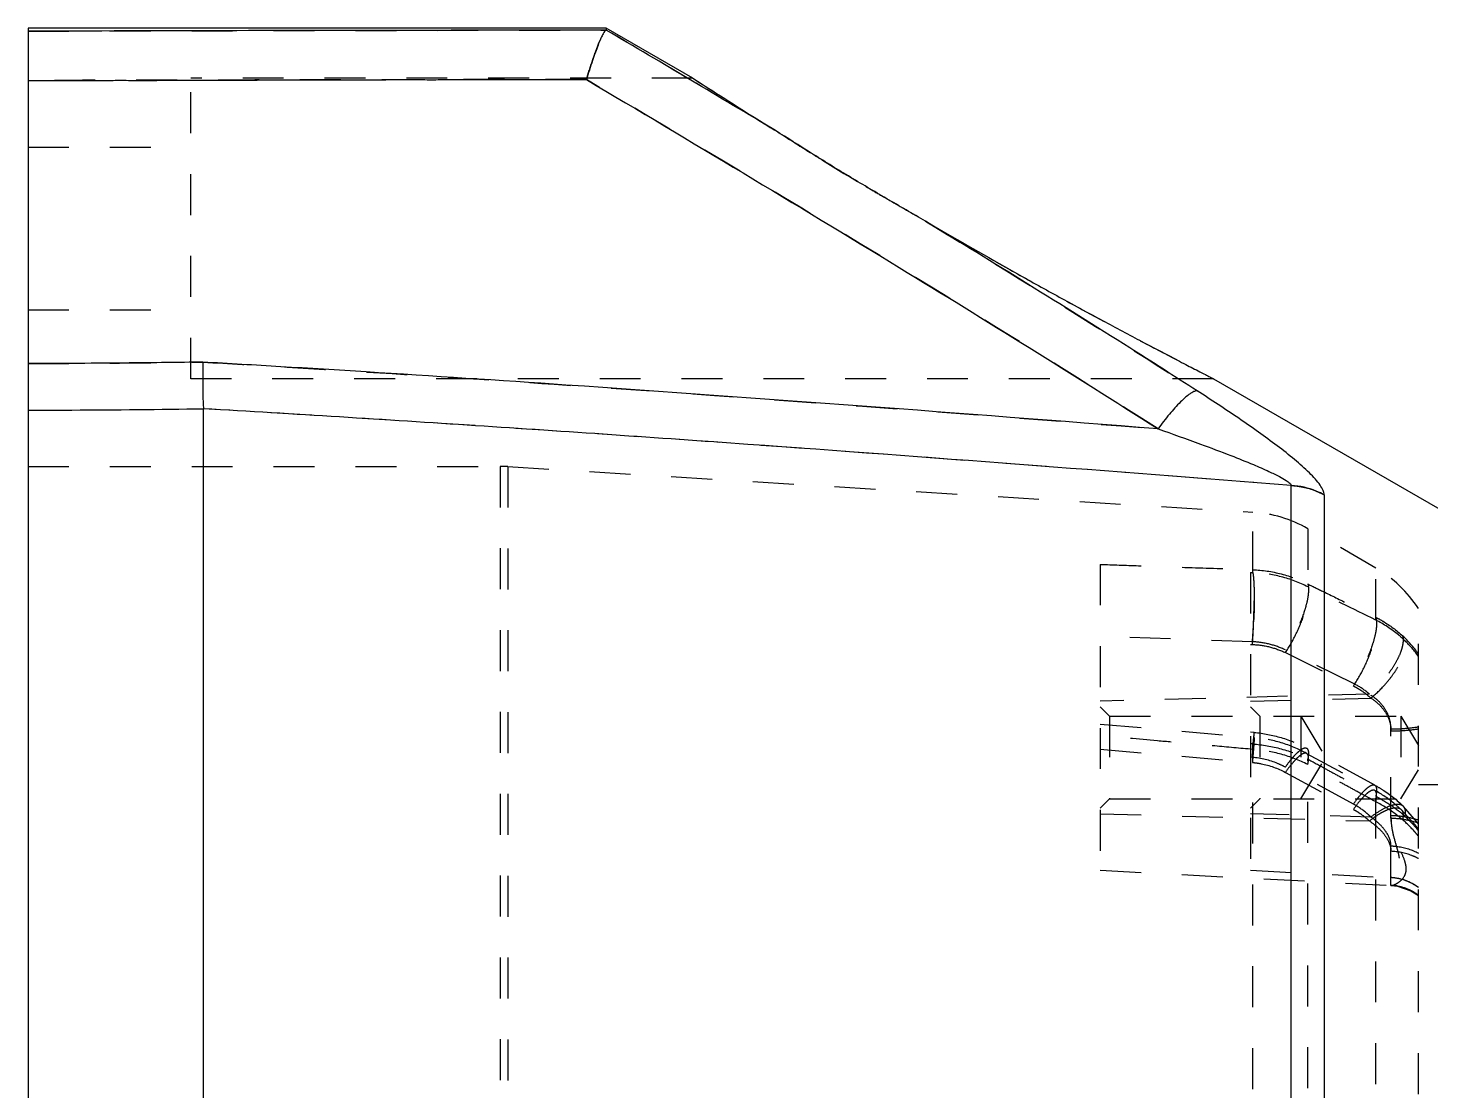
# Model space of a CAD drawing. Header units: millimetres. Extents: x 97 to 1722, y -6063 to 1553.
# Drawn here: x 689.9 to 745.9, y 93.9 to 136.3 of the extents above; entities that cross this region are included whole.
import ezdxf

# ---------------------------------------------------------------- set-up
doc = ezdxf.new("R2010")
doc.units = ezdxf.units.MM
doc.header["$LTSCALE"] = 16.335
doc.linetypes.add('HIDDEN', pattern=[0.2, 0.1, -0.1])
doc.layers.get('0').update_dxf_attribs({"linetype": 'CONTINUOUS'})
doc.layers.add('DEFAULT_2', color=8, linetype='HIDDEN')

msp = doc.modelspace()

# ---------------------------------------------------------------- linework, layer by layer
at = {"color": 7, "linetype": 'Continuous'}
for p, q in [((689.864, 136.307), (689.864, 18.307)), ((712.937, 136.307), (689.864, 136.307)), ((712.936, 136.307), (712.936, 136.229)), ((716.401, 134.307), (712.937, 136.307)), ((737.185, 122.307), (748.96, 115.509)), ((696.864, 89.625), (696.864, 121.108)), ((740.289, 90.572), (740.289, 118.046)), ((741.606, 117.669), (741.606, 90.449))]:
    msp.add_line(p, q, dxfattribs=at)
for centre, radius, start, end in [((154.169, -812.615), 1101.147, 59.097215, 59.506486), ((854.76, 348.722), 255.181, 237.16653, 238.04371)]:
    msp.add_arc(centre, radius, start, end, dxfattribs=at)
for points, knots in [([(712.927, 136.221), (707.857, 136.219), (700.17, 136.21), (692.482, 136.186), (689.864, 136.186)], [0, 0, 0, 0, 0.659456, 1, 1, 1, 1]), ([(712.927, 136.221), (712.917, 136.216), (712.897, 136.198), (712.852, 136.14), (712.788, 136.026), (712.705, 135.845), (712.609, 135.61), (712.503, 135.326), (712.344, 134.869), (712.228, 134.505), (712.151, 134.251)], [0, 0, 0, 0, 0.015431, 0.037697, 0.103772, 0.197961, 0.318215, 0.461762, 0.625503, 1, 1, 1, 1]), ([(712.936, 136.23), (712.936, 136.229), (712.934, 136.225), (712.93, 136.222), (712.927, 136.221)], [0, 0, 0, 0, 0.177146, 1, 1, 1, 1]), ([(689.864, 134.218), (690.096, 134.214), (690.445, 134.209), (690.909, 134.212), (691.257, 134.218), (691.606, 134.221), (691.954, 134.215), (692.302, 134.207), (692.767, 134.207), (693.347, 134.226), (693.927, 134.219), (694.391, 134.213), (694.856, 134.215), (695.436, 134.228), (696.132, 134.226), (696.828, 134.222), (697.524, 134.231), (698.22, 134.233), (698.917, 134.232), (699.613, 134.236), (700.309, 134.24), (701.006, 134.239), (701.702, 134.239), (702.399, 134.247), (703.095, 134.246), (703.792, 134.24), (704.488, 134.251), (705.185, 134.254), (705.881, 134.243), (706.578, 134.25), (707.274, 134.26), (707.971, 134.255), (708.668, 134.247), (709.364, 134.249), (710.061, 134.255), (710.99, 134.258), (711.687, 134.254), (712.151, 134.251)], [0, 0, 0, 0, 0.031262, 0.046892, 0.06252, 0.078148, 0.093778, 0.109407, 0.125031, 0.156275, 0.187522, 0.203145, 0.218764, 0.249999, 0.281236, 0.312475, 0.343709, 0.374946, 0.406186, 0.437428, 0.46867, 0.499917, 0.531164, 0.562411, 0.593662, 0.624915, 0.656166, 0.687418, 0.718675, 0.74993, 0.781184, 0.812442, 0.843702, 0.874961, 0.906219, 0.937479, 1, 1, 1, 1]), ([(712.151, 134.251), (716.329, 131.776), (723.977, 127.196), (731.55, 122.492), (734.972, 120.307)], [0, 0, 0, 0, 0.544628, 1, 1, 1, 1]), ([(725.693, 128.593), (725.176, 128.895), (724.144, 129.491), (722.615, 130.39), (721.137, 131.301), (720.175, 131.917), (719.7, 132.214)], [0, 0, 0, 0, 0.256377, 0.51057, 0.759867, 1, 1, 1, 1]), ([(736.531, 121.823), (735.636, 122.398), (732.042, 124.687), (728.42, 126.929), (725.691, 128.594)], [0, 0, 0, 0, 0.24966, 1, 1, 1, 1]), ([(725.693, 128.593), (726.808, 127.941), (728.48, 126.982), (730.708, 125.741), (732.339, 124.85), (733.668, 124.137), (734.689, 123.598), (735.401, 123.226), (736.042, 122.893), (736.533, 122.64), (736.837, 122.485), (737.036, 122.382), (737.088, 122.358), (737.198, 122.3), (737.185, 122.307)], [0, 0, 0, 0, 0.29564, 0.441391, 0.584043, 0.721315, 0.786638, 0.848462, 0.904991, 0.953067, 0.972333, 0.987223, 0.996723, 1, 1, 1, 1]), ([(696.845, 122.971), (695.862, 122.959), (693.536, 122.93), (691.208, 122.912), (689.864, 122.912)], [0, 0, 0, 0, 0.422333, 1, 1, 1, 1]), ([(696.845, 122.971), (696.843, 122.76), (696.839, 122.369), (696.841, 121.902), (696.844, 121.583), (696.849, 121.391), (696.858, 121.237), (696.864, 121.147), (696.864, 121.108)], [0, 0, 0, 0, 0.339829, 0.62993, 0.751112, 0.854142, 0.937563, 1, 1, 1, 1]), ([(734.972, 120.307), (727.094, 120.926), (716.559, 121.72), (704.882, 122.486), (700.052, 122.783), (697.881, 122.911), (696.845, 122.971)], [0, 0, 0, 0, 0.620211, 0.829278, 0.918545, 1, 1, 1, 1]), ([(736.52, 121.83), (736.478, 121.824), (736.382, 121.789), (736.232, 121.698), (736.055, 121.558), (735.773, 121.295), (735.402, 120.877), (735.117, 120.507), (734.972, 120.307)], [0, 0, 0, 0, 0.057885, 0.137246, 0.239648, 0.363631, 0.663344, 1, 1, 1, 1]), ([(741.606, 117.669), (741.606, 117.73), (741.563, 117.872), (741.435, 118.081), (741.246, 118.313), (740.911, 118.659), (740.404, 119.104), (739.721, 119.64), (738.975, 120.186), (738.186, 120.734), (737.368, 121.282), (736.812, 121.643), (736.531, 121.823)], [0, 0, 0, 0, 0.027863, 0.064839, 0.110362, 0.162818, 0.282484, 0.414923, 0.555141, 0.700373, 0.848994, 1, 1, 1, 1]), ([(689.864, 121.053), (690.448, 121.053), (692.781, 121.06), (695.114, 121.088), (696.864, 121.108)], [0, 0, 0, 0, 0.2501, 1, 1, 1, 1]), ([(740.289, 118.046), (733.058, 118.613), (722.208, 119.445), (707.731, 120.446), (700.487, 120.897), (696.864, 121.109)], [0, 0, 0, 0, 0.49985, 0.749909, 1, 1, 1, 1]), ([(734.972, 120.307), (735.536, 120.109), (736.508, 119.762), (737.776, 119.285), (738.69, 118.92), (739.335, 118.64), (739.772, 118.43), (740.05, 118.272), (740.204, 118.165), (740.27, 118.092), (740.286, 118.06), (740.289, 118.046)], [0, 0, 0, 0, 0.308592, 0.533088, 0.6994, 0.816624, 0.896546, 0.949265, 0.982029, 0.992494, 1, 1, 1, 1]), ([(741.606, 117.669), (741.503, 117.725), (741.088, 117.922), (740.63, 118.026), (740.289, 118.046)], [0, 0, 0, 0, 0.255655, 1, 1, 1, 1])]:
    msp.add_open_spline(points, degree=3, knots=knots, dxfattribs=at)
at = {"layer": 'DEFAULT_2', "color": 8, "linetype": 'HIDDEN'}
for p, q in [((696.364, 122.307), (696.364, 134.307)), ((716.401, 134.307), (696.364, 134.307)), ((716.401, 134.307), (716.43, 134.288)), ((689.864, 131.557), (696.364, 131.557)), ((689.864, 125.057), (696.364, 125.057)), ((737.185, 122.307), (696.364, 122.307)), ((737.185, 122.307), (737.161, 122.319)), ((736.51, 121.837), (736.531, 121.823)), ((689.864, 118.807), (708.711, 118.807)), ((708.711, 118.807), (708.711, 35.807)), ((709.017, 118.798), (709.017, 35.816)), ((709.017, 118.798), (738.754, 116.979)), ((738.754, 114.57), (738.754, 116.979)), ((740.948, 116.318), (740.948, 114.001)), ((743.664, 114.75), (740.948, 116.318)), ((732.664, 114.896), (732.664, 102.685)), ((738.664, 114.574), (738.664, 102.685)), ((738.664, 114.574), (738.754, 114.571)), ((743.664, 112.675), (743.664, 114.75)), ((745.364, 41.481), (745.364, 113.133)), ((738.739, 111.805), (732.664, 112.022)), ((738.664, 111.7), (738.737, 111.697)), ((742.769, 110.144), (740.054, 111.479)), ((740.054, 111.372), (742.769, 110.04)), ((743.409, 109.716), (732.664, 109.435)), ((732.664, 109.21), (733.039, 108.835)), ((738.664, 109.435), (743.468, 109.561)), ((738.664, 109.21), (739.039, 108.835)), ((733.039, 108.835), (733.039, 105.535)), ((733.039, 108.835), (744.664, 108.835)), ((739.039, 108.835), (739.039, 105.535)), ((740.664, 108.835), (740.664, 105.535)), ((740.664, 108.835), (741.656, 107.185)), ((744.664, 108.835), (744.664, 105.535)), ((744.664, 108.835), (745.364, 107.67)), ((732.664, 108.523), (738.808, 107.981)), ((738.807, 108.187), (738.664, 108.2)), ((744.269, 104.768), (744.269, 108.324)), ((732.664, 107.522), (738.739, 106.987)), ((738.754, 107.726), (738.664, 107.734)), ((738.754, 84.149), (738.754, 107.728)), ((743.62, 106.083), (740.902, 107.559)), ((738.737, 107.193), (738.664, 107.2)), ((740.664, 105.535), (741.656, 107.185)), ((740.903, 107.351), (743.622, 105.872)), ((740.948, 84.182), (740.948, 107.125)), ((742.769, 105.325), (740.054, 106.799)), ((740.054, 106.592), (742.769, 105.114)), ((744.664, 105.535), (745.364, 106.7)), ((745.364, 106.107), (746.364, 106.107)), ((732.664, 105.16), (733.039, 105.535)), ((733.039, 105.535), (744.664, 105.535)), ((738.664, 105.16), (739.039, 105.535)), ((743.664, 84.345), (743.664, 105.637)), ((732.664, 104.935), (743.409, 104.653)), ((743.468, 104.809), (738.664, 104.935)), ((744.671, 105.116), (744.671, 105.115)), ((744.767, 105.234), (744.767, 105.235)), ((744.269, 102.083), (744.269, 103.658)), ((732.664, 102.685), (744.282, 102.076)), ((738.664, 102.685), (744.269, 102.391)), ((744.269, 102.083), (744.282, 102.076))]:
    msp.add_line(p, q, dxfattribs=at)
for points in [[(745.364, 104.324), (745.222, 104.514), (744.671, 105.116)], [(745.364, 104.533), (745.294, 104.631), (744.767, 105.235)], [(744.282, 102.076), (744.526, 102.048), (745.067, 101.868), (745.364, 101.684)]]:
    msp.add_lwpolyline(points, dxfattribs=at)
for centre, radius, start, end in [((121.747, -867.225), 1164.657, 59.108404, 59.495342), ((855.062, 349.191), 255.738, 237.17442, 237.82481), ((852.982, 345.903), 251.848, 237.82688, 238.04724), ((770.611, 209.873), 92.845, 237.81657, 238.11853), ((768.546, 206.645), 89.014, 238.15009, 239.45008), ((788.093, 239.576), 127.309, 239.40724, 239.71634), ((839.029, 322.147), 224.295, 239.64871, 242.9883), ((708.711, 113.807), 5, 86.5, 90), ((738.448, 111.988), 5, 60, 86.5), ((741.164, 110.42), 5, 32.8599, 60), ((220.775, -954.45), 1188.346, 63.895245, 64.040954), ((714.95, 113.534), 23.857, 356.3469, 357.986), ((719.867, 113.232), 18.932, 355.3496, 356.3115), ((741.733, 108.762), 4.446, 35.2364, 47.5776), ((741.771, 108.677), 4.404, 35.316, 46.013), ((769.071, 104.733), 30.465, 173.8838, 174.3631), ((741.561, 101.285), 4.826, 47.3744, 50.9374), ((744.164, 100.394), 2, 53.1301, 87), ((744.166, 100.426), 1.968, 85.2298, 86.9981), ((744.164, 100.096), 1.99, 82.1535, 86.9917), ((744.161, 100.379), 2.015, 75.6926, 85.21), ((744.16, 100.065), 2.021, 79.0029, 82.1619), ((744.162, 100.077), 2.009, 63.312, 78.9804), ((744.174, 100.421), 1.971, 68.1684, 71.9454), ((744.16, 100.386), 2.008, 53.1641, 68.1667), ((744.154, 100.066), 2.023, 59.8453, 63.2615), ((744.168, 100.088), 1.996, 53.1885, 59.8605)]:
    msp.add_arc(centre, radius, start, end, dxfattribs=at)
for points, knots in [([(689.864, 136.186), (692.905, 136.186), (700.593, 136.212), (708.28, 136.219), (712.927, 136.221)], [0, 0, 0, 0, 0.395559, 1, 1, 1, 1]), ([(712.151, 134.251), (712.228, 134.505), (712.344, 134.869), (712.503, 135.326), (712.609, 135.61), (712.705, 135.846), (712.788, 136.026), (712.852, 136.14), (712.897, 136.198), (712.917, 136.216), (712.927, 136.221)], [0, 0, 0, 0, 0.374531, 0.538359, 0.681863, 0.802046, 0.896255, 0.962312, 0.984578, 1, 1, 1, 1]), ([(712.927, 136.221), (712.928, 136.221), (712.932, 136.223), (712.936, 136.227), (712.936, 136.23)], [0, 0, 0, 0, 0.347073, 1, 1, 1, 1]), ([(712.151, 134.251), (710.293, 134.25), (706.578, 134.247), (701.007, 134.239), (696.364, 134.228), (693.115, 134.22), (691.257, 134.22), (690.329, 134.217), (689.864, 134.218)], [0, 0, 0, 0, 0.250068, 0.500082, 0.749999, 0.874972, 0.93748, 1, 1, 1, 1]), ([(734.972, 120.307), (731.55, 122.492), (723.976, 127.197), (716.328, 131.777), (712.151, 134.251)], [0, 0, 0, 0, 0.455449, 1, 1, 1, 1]), ([(719.7, 132.214), (719.819, 132.139), (720.306, 131.834), (720.791, 131.525), (721.159, 131.294)], [0, 0, 0, 0, 0.245082, 1, 1, 1, 1]), ([(723.893, 129.64), (724.043, 129.553), (724.642, 129.203), (725.243, 128.856), (725.693, 128.593)], [0, 0, 0, 0, 0.249394, 1, 1, 1, 1]), ([(725.695, 128.592), (726.604, 128.038), (730.227, 125.816), (733.829, 123.558), (736.51, 121.837)], [0, 0, 0, 0, 0.250346, 1, 1, 1, 1]), ([(689.864, 122.912), (690.221, 122.912), (692.548, 122.916), (694.875, 122.947), (696.845, 122.971)], [0, 0, 0, 0, 0.153237, 1, 1, 1, 1]), ([(696.845, 122.971), (697.897, 122.91), (700.083, 122.782), (704.925, 122.483), (716.586, 121.718), (727.107, 120.925), (734.972, 120.307)], [0, 0, 0, 0, 0.082685, 0.171902, 0.380756, 1, 1, 1, 1]), ([(740.289, 118.046), (733.058, 118.613), (722.208, 119.445), (707.731, 120.446), (700.487, 120.897), (696.864, 121.109)], [0, 0, 0, 0, 0.49985, 0.749909, 1, 1, 1, 1]), ([(740.289, 118.046), (740.401, 118.039), (740.857, 117.987), (741.302, 117.836), (741.606, 117.669)], [0, 0, 0, 0, 0.243992, 1, 1, 1, 1]), ([(732.664, 114.896), (733.171, 114.878), (734.44, 114.837), (736.47, 114.761), (737.992, 114.712), (738.754, 114.685)], [0, 0, 0, 0, 0.24996, 0.625039, 1, 1, 1, 1]), ([(738.736, 111.805), (738.759, 112.08), (738.792, 112.642), (738.81, 113.335), (738.808, 113.865), (738.799, 114.2), (738.783, 114.467), (738.766, 114.622), (738.754, 114.685)], [0, 0, 0, 0, 0.287303, 0.585309, 0.720794, 0.838517, 0.933056, 1, 1, 1, 1]), ([(738.754, 114.685), (739.136, 114.668), (739.895, 114.556), (740.612, 114.285), (740.948, 114.113)], [0, 0, 0, 0, 0.503829, 1, 1, 1, 1]), ([(738.754, 114.571), (738.757, 114.552), (738.772, 114.455), (738.781, 114.357), (738.786, 114.279)], [0, 0, 0, 0, 0.198698, 1, 1, 1, 1]), ([(740.948, 114.001), (740.612, 114.172), (739.894, 114.442), (739.136, 114.554), (738.754, 114.571)], [0, 0, 0, 0, 0.496132, 1, 1, 1, 1]), ([(738.786, 114.279), (738.802, 114.046), (738.813, 113.518), (738.803, 112.99), (738.793, 112.696)], [0, 0, 0, 0, 0.442821, 1, 1, 1, 1]), ([(740.948, 114.113), (740.968, 114.047), (740.984, 113.888), (740.961, 113.621), (740.895, 113.304), (740.748, 112.815), (740.482, 112.19), (740.207, 111.708), (740.053, 111.48)], [0, 0, 0, 0, 0.072509, 0.167423, 0.28285, 0.415008, 0.708187, 1, 1, 1, 1]), ([(740.053, 111.372), (740.206, 111.6), (740.479, 112.079), (740.744, 112.702), (740.892, 113.19), (740.959, 113.507), (740.982, 113.774), (740.968, 113.934), (740.948, 114.001)], [0, 0, 0, 0, 0.290977, 0.583633, 0.715831, 0.831523, 0.926915, 1, 1, 1, 1]), ([(740.948, 114.113), (741.174, 114.002), (741.741, 113.727), (742.645, 113.28), (743.325, 112.95), (743.664, 112.784)], [0, 0, 0, 0, 0.249697, 0.625292, 1, 1, 1, 1]), ([(743.664, 112.784), (743.685, 112.719), (743.703, 112.56), (743.681, 112.295), (743.616, 111.977), (743.468, 111.486), (743.201, 110.857), (742.924, 110.374), (742.769, 110.144)], [0, 0, 0, 0, 0.071713, 0.166028, 0.281152, 0.413309, 0.707165, 1, 1, 1, 1]), ([(742.769, 110.04), (742.923, 110.269), (743.198, 110.751), (743.465, 111.376), (743.612, 111.866), (743.678, 112.184), (743.701, 112.45), (743.684, 112.61), (743.664, 112.675)], [0, 0, 0, 0, 0.291975, 0.585281, 0.717475, 0.832875, 0.927687, 1, 1, 1, 1]), ([(743.664, 112.784), (743.762, 112.734), (744.141, 112.523), (744.493, 112.263), (744.732, 112.044)], [0, 0, 0, 0, 0.252819, 1, 1, 1, 1]), ([(744.829, 111.846), (744.744, 111.928), (744.388, 112.247), (743.984, 112.511), (743.664, 112.675)], [0, 0, 0, 0, 0.247438, 1, 1, 1, 1]), ([(744.732, 112.044), (744.75, 111.983), (744.762, 111.832), (744.721, 111.579), (744.615, 111.279), (744.448, 110.947), (744.227, 110.605), (743.895, 110.176), (743.609, 109.886), (743.409, 109.716)], [0, 0, 0, 0, 0.069479, 0.160708, 0.276247, 0.41224, 0.562153, 0.716252, 1, 1, 1, 1]), ([(738.737, 111.697), (738.967, 111.689), (739.421, 111.627), (739.852, 111.471), (740.054, 111.372)], [0, 0, 0, 0, 0.505382, 1, 1, 1, 1]), ([(740.054, 111.479), (739.853, 111.579), (739.422, 111.734), (738.968, 111.797), (738.739, 111.805)], [0, 0, 0, 0, 0.494605, 1, 1, 1, 1]), ([(743.468, 109.561), (743.67, 109.725), (743.962, 110.005), (744.302, 110.424), (744.528, 110.759), (744.7, 111.085), (744.811, 111.381), (744.856, 111.633), (744.846, 111.784), (744.829, 111.846)], [0, 0, 0, 0, 0.283993, 0.437704, 0.587113, 0.72272, 0.838173, 0.929754, 1, 1, 1, 1]), ([(743.409, 109.716), (743.362, 109.758), (743.163, 109.922), (742.943, 110.058), (742.769, 110.144)], [0, 0, 0, 0, 0.246641, 1, 1, 1, 1]), ([(742.769, 110.04), (742.834, 110.008), (743.083, 109.874), (743.314, 109.705), (743.468, 109.561)], [0, 0, 0, 0, 0.254305, 1, 1, 1, 1]), ([(744.269, 108.324), (744.269, 108.455), (744.234, 108.722), (744.066, 109.102), (743.787, 109.445), (743.544, 109.632), (743.409, 109.716)], [0, 0, 0, 0, 0.230548, 0.466129, 0.719978, 1, 1, 1, 1]), ([(743.468, 109.561), (743.594, 109.479), (743.821, 109.298), (744.081, 108.97), (744.236, 108.61), (744.269, 108.357), (744.269, 108.233)], [0, 0, 0, 0, 0.279997, 0.533443, 0.768996, 1, 1, 1, 1]), ([(738.736, 107.194), (738.742, 107.266), (738.753, 107.403), (738.769, 107.597), (738.782, 107.767), (738.791, 107.893), (738.797, 107.979), (738.801, 108.033), (738.803, 108.079), (738.806, 108.117), (738.807, 108.146), (738.808, 108.168), (738.807, 108.178), (738.808, 108.187), (738.807, 108.187)], [0, 0, 0, 0, 0.217299, 0.414164, 0.586618, 0.731851, 0.793489, 0.847473, 0.89358, 0.931586, 0.9613, 0.982631, 0.995524, 1, 1, 1, 1]), ([(738.798, 108.135), (738.796, 108.125), (738.79, 108.073), (738.784, 108.021), (738.78, 107.979)], [0, 0, 0, 0, 0.189134, 1, 1, 1, 1]), ([(738.807, 108.187), (738.805, 108.187), (738.805, 108.181), (738.803, 108.173), (738.801, 108.155), (738.799, 108.143), (738.798, 108.135)], [0, 0, 0, 0, 0.066031, 0.254363, 0.565895, 1, 1, 1, 1]), ([(738.807, 108.187), (739.173, 108.155), (739.898, 108.017), (740.581, 107.734), (740.902, 107.559)], [0, 0, 0, 0, 0.501204, 1, 1, 1, 1]), ([(744.269, 108.324), (744.454, 108.326), (744.82, 108.342), (745.185, 108.383), (745.364, 108.413)], [0, 0, 0, 0, 0.504323, 1, 1, 1, 1]), ([(745.364, 108.32), (745.185, 108.291), (744.82, 108.25), (744.454, 108.235), (744.269, 108.233)], [0, 0, 0, 0, 0.495394, 1, 1, 1, 1]), ([(738.754, 107.509), (738.246, 107.554), (737.358, 107.637), (736.09, 107.751), (734.567, 107.882), (733.425, 107.99), (732.664, 108.058)], [0, 0, 0, 0, 0.249996, 0.437498, 0.625004, 1, 1, 1, 1]), ([(738.808, 107.981), (738.809, 107.981), (738.808, 107.972), (738.809, 107.962), (738.808, 107.939), (738.806, 107.91), (738.804, 107.872), (738.801, 107.827), (738.798, 107.773), (738.792, 107.687), (738.782, 107.561), (738.769, 107.39), (738.753, 107.196), (738.742, 107.059), (738.736, 106.987)], [0, 0, 0, 0, 0.004466, 0.017351, 0.038676, 0.068386, 0.106386, 0.152482, 0.206458, 0.268095, 0.413343, 0.585823, 0.782703, 1, 1, 1, 1]), ([(738.754, 107.509), (738.757, 107.544), (738.764, 107.612), (738.774, 107.706), (738.782, 107.787), (738.79, 107.855), (738.796, 107.907), (738.8, 107.943), (738.803, 107.962), (738.805, 107.973), (738.806, 107.977), (738.807, 107.981), (738.808, 107.981)], [0, 0, 0, 0, 0.226433, 0.426729, 0.598969, 0.741614, 0.853723, 0.934436, 0.962839, 0.98322, 0.995562, 1, 1, 1, 1]), ([(738.754, 107.726), (739.137, 107.698), (739.893, 107.569), (740.611, 107.296), (740.948, 107.125)], [0, 0, 0, 0, 0.504306, 1, 1, 1, 1]), ([(740.903, 107.351), (740.582, 107.526), (739.899, 107.81), (739.174, 107.949), (738.808, 107.981)], [0, 0, 0, 0, 0.498789, 1, 1, 1, 1]), ([(740.053, 106.8), (740.138, 106.922), (740.266, 107.093), (740.442, 107.293), (740.558, 107.408), (740.664, 107.494), (740.768, 107.56), (740.861, 107.581), (740.902, 107.559)], [0, 0, 0, 0, 0.378997, 0.539991, 0.678513, 0.793038, 0.883221, 1, 1, 1, 1]), ([(740.902, 107.559), (740.948, 107.534), (740.979, 107.423), (740.974, 107.277), (740.959, 107.179), (740.948, 107.125)], [0, 0, 0, 0, 0.35199, 0.636181, 1, 1, 1, 1]), ([(740.054, 106.799), (739.954, 106.854), (739.538, 107.052), (739.082, 107.163), (738.737, 107.193)], [0, 0, 0, 0, 0.247942, 1, 1, 1, 1]), ([(738.739, 106.987), (738.855, 106.977), (739.31, 106.913), (739.753, 106.756), (740.054, 106.592)], [0, 0, 0, 0, 0.252538, 1, 1, 1, 1]), ([(740.948, 106.908), (740.611, 107.078), (739.893, 107.352), (739.137, 107.48), (738.754, 107.509)], [0, 0, 0, 0, 0.495643, 1, 1, 1, 1]), ([(740.903, 107.351), (740.863, 107.373), (740.769, 107.352), (740.665, 107.286), (740.559, 107.2), (740.443, 107.085), (740.266, 106.885), (740.138, 106.715), (740.053, 106.592)], [0, 0, 0, 0, 0.116877, 0.207063, 0.321577, 0.460098, 0.621088, 1, 1, 1, 1]), ([(740.948, 106.908), (740.96, 106.963), (740.975, 107.064), (740.982, 107.212), (740.951, 107.326), (740.903, 107.351)], [0, 0, 0, 0, 0.364368, 0.648869, 1, 1, 1, 1]), ([(740.948, 107.125), (741.175, 107.001), (741.57, 106.782), (742.136, 106.473), (742.817, 106.106), (743.325, 105.823), (743.664, 105.637)], [0, 0, 0, 0, 0.250178, 0.437592, 0.624834, 1, 1, 1, 1]), ([(743.664, 105.416), (743.438, 105.541), (743.043, 105.761), (742.477, 106.07), (741.795, 106.438), (741.288, 106.722), (740.948, 106.908)], [0, 0, 0, 0, 0.250184, 0.437597, 0.62483, 1, 1, 1, 1]), ([(742.769, 105.325), (742.854, 105.447), (742.982, 105.617), (743.159, 105.818), (743.275, 105.932), (743.381, 106.018), (743.486, 106.084), (743.579, 106.105), (743.62, 106.083)], [0, 0, 0, 0, 0.378847, 0.539799, 0.678301, 0.79283, 0.883047, 1, 1, 1, 1]), ([(743.622, 105.872), (743.581, 105.894), (743.487, 105.873), (743.382, 105.807), (743.276, 105.721), (743.16, 105.607), (742.982, 105.407), (742.855, 105.236), (742.769, 105.114)], [0, 0, 0, 0, 0.1171, 0.207326, 0.321844, 0.460335, 0.621268, 1, 1, 1, 1]), ([(743.62, 106.083), (743.725, 106.026), (744.136, 105.784), (744.513, 105.485), (744.767, 105.234)], [0, 0, 0, 0, 0.251535, 1, 1, 1, 1]), ([(743.62, 106.083), (743.668, 106.057), (743.698, 105.942), (743.691, 105.793), (743.675, 105.692), (743.664, 105.637)], [0, 0, 0, 0, 0.350734, 0.635373, 1, 1, 1, 1]), ([(744.671, 105.115), (744.593, 105.188), (744.268, 105.473), (743.906, 105.716), (743.622, 105.872)], [0, 0, 0, 0, 0.249103, 1, 1, 1, 1]), ([(743.664, 105.416), (743.676, 105.473), (743.693, 105.576), (743.701, 105.728), (743.67, 105.845), (743.622, 105.872)], [0, 0, 0, 0, 0.365158, 0.650109, 1, 1, 1, 1]), ([(743.468, 104.809), (743.417, 104.859), (743.203, 105.055), (742.961, 105.22), (742.769, 105.325)], [0, 0, 0, 0, 0.246677, 1, 1, 1, 1]), ([(744.767, 105.235), (744.742, 105.259), (744.675, 105.299), (744.549, 105.318), (744.4, 105.302), (744.159, 105.233), (743.839, 105.072), (743.593, 104.903), (743.468, 104.809)], [0, 0, 0, 0, 0.072253, 0.156602, 0.259438, 0.381793, 0.674464, 1, 1, 1, 1]), ([(743.664, 105.637), (743.748, 105.594), (744.077, 105.418), (744.386, 105.207), (744.602, 105.032)], [0, 0, 0, 0, 0.253674, 1, 1, 1, 1]), ([(744.732, 104.703), (744.652, 104.772), (744.32, 105.043), (743.953, 105.271), (743.664, 105.416)], [0, 0, 0, 0, 0.245874, 1, 1, 1, 1]), ([(742.769, 105.114), (742.828, 105.082), (743.055, 104.949), (743.266, 104.788), (743.409, 104.653)], [0, 0, 0, 0, 0.253338, 1, 1, 1, 1]), ([(743.409, 104.653), (743.53, 104.75), (743.714, 104.884), (743.968, 105.031), (744.147, 105.114), (744.312, 105.167), (744.457, 105.189), (744.579, 105.175), (744.646, 105.138), (744.671, 105.116)], [0, 0, 0, 0, 0.326926, 0.480449, 0.620514, 0.74281, 0.845257, 0.928827, 1, 1, 1, 1]), ([(744.269, 103.658), (744.269, 103.75), (744.228, 103.952), (744.069, 104.245), (743.812, 104.542), (743.592, 104.721), (743.468, 104.809)], [0, 0, 0, 0, 0.191201, 0.415855, 0.684923, 1, 1, 1, 1]), ([(745.364, 104.683), (745.196, 104.741), (744.833, 104.826), (744.462, 104.859), (744.269, 104.864)], [0, 0, 0, 0, 0.479259, 1, 1, 1, 1]), ([(744.282, 104.63), (744.28, 104.65), (744.272, 104.728), (744.269, 104.806), (744.269, 104.864)], [0, 0, 0, 0, 0.258194, 1, 1, 1, 1]), ([(744.269, 104.768), (744.462, 104.763), (744.834, 104.726), (745.197, 104.631), (745.364, 104.568)], [0, 0, 0, 0, 0.519352, 1, 1, 1, 1]), ([(744.269, 104.768), (744.269, 104.594), (744.313, 104.241), (744.43, 103.829), (744.518, 103.524), (744.579, 103.289), (744.611, 103.078), (744.599, 102.89), (744.57, 102.77), (744.523, 102.662), (744.472, 102.582), (744.425, 102.526), (744.391, 102.489), (744.357, 102.458), (744.327, 102.433), (744.303, 102.415), (744.287, 102.403), (744.277, 102.397), (744.273, 102.394), (744.269, 102.393), (744.269, 102.391)], [0, 0, 0, 0, 0.20646, 0.418579, 0.50733, 0.583848, 0.706444, 0.758012, 0.806135, 0.852563, 0.89719, 0.918512, 0.938637, 0.956946, 0.972579, 0.984748, 0.993306, 0.996237, 0.998303, 1, 1, 1, 1]), ([(744.671, 105.115), (744.694, 105.094), (744.73, 105.039), (744.754, 104.939), (744.755, 104.824), (744.741, 104.745), (744.732, 104.703)], [0, 0, 0, 0, 0.210586, 0.441682, 0.704692, 1, 1, 1, 1]), ([(744.829, 104.836), (744.837, 104.87), (744.856, 104.989), (744.846, 105.124), (744.798, 105.196)], [0, 0, 0, 0, 0.289516, 1, 1, 1, 1]), ([(744.829, 104.836), (744.878, 104.791), (745.068, 104.609), (745.243, 104.413), (745.364, 104.26)], [0, 0, 0, 0, 0.254711, 1, 1, 1, 1]), ([(743.409, 104.653), (743.543, 104.563), (743.778, 104.376), (744.054, 104.064), (744.225, 103.754), (744.269, 103.54), (744.269, 103.442)], [0, 0, 0, 0, 0.314309, 0.583765, 0.808755, 1, 1, 1, 1]), ([(744.282, 102.076), (744.299, 102.075), (744.346, 102.087), (744.432, 102.12), (744.544, 102.182), (744.695, 102.294), (744.815, 102.441), (744.87, 102.608), (744.883, 102.738), (744.868, 102.881), (744.803, 103.124), (744.632, 103.511), (744.407, 104.028), (744.305, 104.433), (744.282, 104.63)], [0, 0, 0, 0, 0.016649, 0.047906, 0.094292, 0.146075, 0.238908, 0.280854, 0.323497, 0.370441, 0.425816, 0.57928, 0.798588, 1, 1, 1, 1]), ([(745.364, 104.043), (745.318, 104.102), (745.123, 104.336), (744.906, 104.552), (744.732, 104.703)], [0, 0, 0, 0, 0.244632, 1, 1, 1, 1]), ([(744.269, 103.658), (744.36, 103.654), (744.738, 103.621), (745.112, 103.505), (745.364, 103.366)], [0, 0, 0, 0, 0.241572, 1, 1, 1, 1]), ([(745.364, 103.151), (745.279, 103.198), (744.934, 103.357), (744.551, 103.431), (744.269, 103.442)], [0, 0, 0, 0, 0.255272, 1, 1, 1, 1])]:
    msp.add_open_spline(points, degree=3, knots=knots, dxfattribs=at)
msp.add_open_spline([(744.798, 105.196), (744.789, 105.21), (744.779, 105.223), (744.767, 105.234)], degree=3, dxfattribs=at)

doc.saveas('drawing.dxf')
